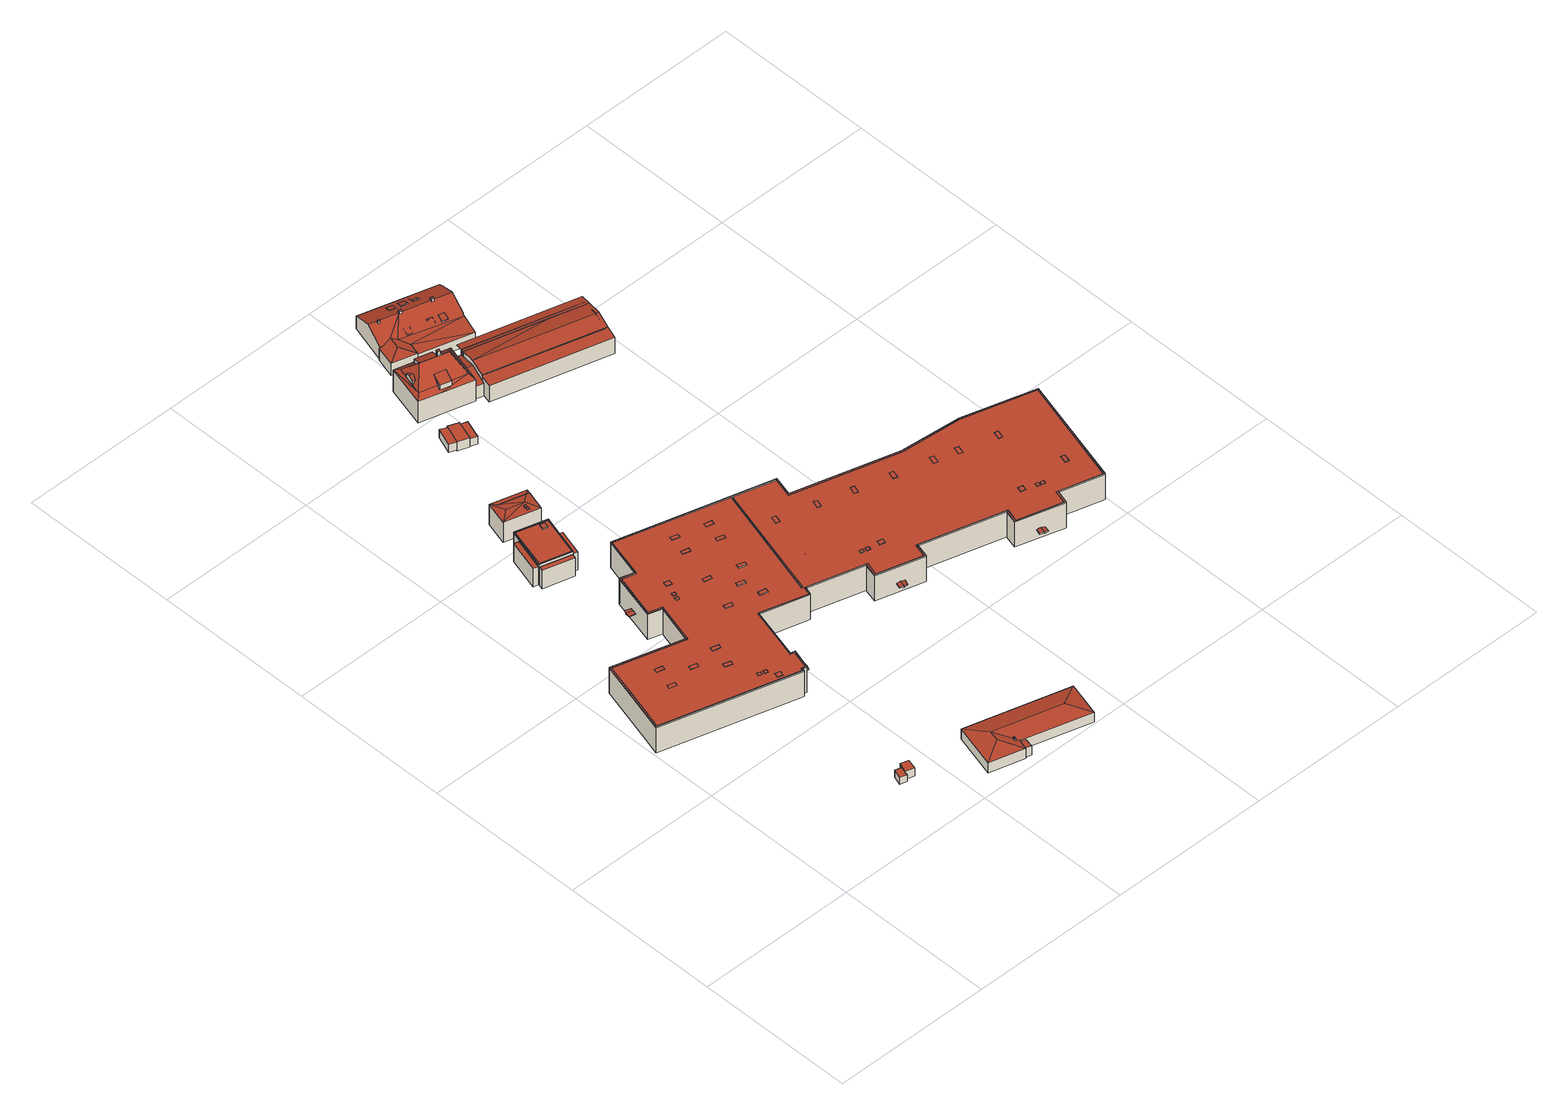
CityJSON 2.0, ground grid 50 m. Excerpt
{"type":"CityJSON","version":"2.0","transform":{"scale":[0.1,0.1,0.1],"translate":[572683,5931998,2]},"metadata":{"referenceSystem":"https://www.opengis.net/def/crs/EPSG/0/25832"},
"CityObjects":{
"building1":{"type":"Building","attributes":{"Grundfläche 2D":"6.323814","Grundhöhe NN":"3.798"},"geometry":[{"type":"Solid","lod":"3","boundaries":[[[[0,1,2,3]],[[1,0,4,5]],[[2,1,5,6]],[[3,2,6,7]],[[0,3,7,4]],[[5,4,7,6]]]],"semantics":{"surfaces":[{"type":"RoofSurface"},{"type":"WallSurface"},{"type":"GroundSurface"}],"values":[[0,1,1,1,1,2]]}}]},
"building2":{"type":"Building","attributes":{"Grundfläche 2D":"8.445309","Grundhöhe NN":"3.798"},"geometry":[{"type":"Solid","lod":"3","boundaries":[[[[8,9,10,11]],[[9,8,12,13]],[[10,9,13,14]],[[11,10,14,15]],[[8,11,15,12]],[[13,12,15,14]]]],"semantics":{"surfaces":[{"type":"RoofSurface"},{"type":"WallSurface"},{"type":"GroundSurface"}],"values":[[0,1,1,1,1,2]]}}]},
"building3":{"type":"Building","attributes":{"Grundfläche 2D":"15.806526","Grundhöhe NN":"2.629"},"geometry":[{"type":"Solid","lod":"3","boundaries":[[[[16,17,18,19]],[[20,21,19,18]],[[21,22,16,19]],[[22,23,17,16]],[[23,20,18,17]],[[23,22,21,20]]]],"semantics":{"surfaces":[{"type":"RoofSurface"},{"type":"WallSurface"},{"type":"GroundSurface"}],"values":[[0,1,1,1,1,2]]}}]},
"building4":{"type":"Building","attributes":{"Grundfläche 2D":"13.970605","Grundhöhe NN":"2.629"},"geometry":[{"type":"Solid","lod":"3","boundaries":[[[[24,25,26,27]],[[28,29,27,26]],[[29,30,24,27]],[[30,31,25,24]],[[31,28,26,25]],[[31,30,29,28]]]],"semantics":{"surfaces":[{"type":"RoofSurface"},{"type":"WallSurface"},{"type":"GroundSurface"}],"values":[[0,1,1,1,1,2]]}}]},
"building5":{"type":"Building","attributes":{"Grundfläche 2D":"136.330965","Grundhöhe NN":"2.928"},"children":["building5-1","building5-2","building5-3"],"geometry":[{"type":"Solid","lod":"3","boundaries":[[[[32,33,34,35,36,37,38,39]],[[40,32,39,38,41,42]],[[43,44,35,34,33,32,40,45]],[[46,37,36,35,44,47]],[[38,37,46,41]],[[46,47,44,43,45,40,42,41]]]],"semantics":{"surfaces":[{"type":"RoofSurface"},{"type":"WallSurface"},{"type":"GroundSurface"}],"values":[[0,1,1,1,1,2]]}}]},
"building5-1":{"type":"BuildingInstallation","parents":["building5"],"geometry":[{"type":"MultiSurface","lod":"3","boundaries":[[[48,49,50,51,52,53,54,55,56,57,58]],[[54,53,59,60]],[[60,61,55,54]],[[56,55,61,62]],[[32,33,34,35,49,48,58,57]],[[35,36,37,51,50,49]],[[37,38,52,51]]],"semantics":{"surfaces":[{"type":"RoofSurface"},{"type":"WallSurface"}],"values":[0,1,1,1,1,1,1]}}]},
"building5-2":{"type":"BuildingInstallation","parents":["building5"],"geometry":[{"type":"MultiSurface","lod":"3","boundaries":[[[52,63,57,56,53]],[[38,39,32,57,63,52]],[[62,59,53,56]]],"semantics":{"surfaces":[{"type":"RoofSurface"},{"type":"WallSurface"}],"values":[0,1,1]}}]},
"building5-3":{"type":"BuildingInstallation","parents":["building5"],"geometry":[{"type":"MultiSurface","lod":"3","boundaries":[[[64,65,66,67]],[[67,66,68,69]],[[64,67,69,70]],[[65,64,70,71]],[[66,65,71,68]]],"semantics":{"surfaces":[{"type":"RoofSurface"},{"type":"WallSurface"}],"values":[0,1,1,1,1]}}]},
"building6":{"type":"Building","attributes":{"Grundfläche 2D":"12.395200","Grundhöhe NN":"2.629"},"geometry":[{"type":"Solid","lod":"3","boundaries":[[[[72,73,74,75]],[[76,77,75,74]],[[77,78,72,75]],[[78,79,73,72]],[[79,76,74,73]],[[79,78,77,76]]]],"semantics":{"surfaces":[{"type":"RoofSurface"},{"type":"WallSurface"},{"type":"GroundSurface"}],"values":[[0,1,1,1,1,2]]}}]},
"building7":{"type":"Building","attributes":{"Grundfläche 2D":"408.076088","Grundhöhe NN":"3.431"},"children":["building7-1"],"geometry":[{"type":"Solid","lod":"3","boundaries":[[[[80,81,82,83,84,85]],[[83,82,86]],[[84,87,88,89,81,80,85]],[[90,89,88]],[[90,91,81,89]],[[86,82,81,91]],[[92,93,94,95]],[[93,92,96,97]],[[94,93,97,98]],[[95,84,83,99,96,92]],[[100,88,87,84,95,94,98]],[[90,88,100,101]],[[91,90,101,102]],[[86,91,102,103]],[[83,86,103,99]],[[100,98,97,96,99,103,102,101]]]],"semantics":{"surfaces":[{"type":"RoofSurface"},{"type":"WallSurface"},{"type":"GroundSurface"}],"values":[[0,0,0,0,0,0,0,1,1,1,1,1,1,1,1,2]]}}]},
"building7-1":{"type":"BuildingInstallation","parents":["building7"],"geometry":[{"type":"MultiSurface","lod":"3","boundaries":[[[104,105,106,107,108,109]],[[110,80,105,104]],[[107,106,105,80,111,112]],[[109,108,107,112,113,114]],[[85,110,104,109,114]]],"semantics":{"surfaces":[{"type":"RoofSurface"},{"type":"WallSurface"}],"values":[0,1,1,1,1]}}]},
"building8":{"type":"Building","attributes":{"Grundfläche 2D":"70.908467","Grundhöhe NN":"2.928"},"children":["building8-1","building8-2"],"geometry":[{"type":"Solid","lod":"3","boundaries":[[[[115,116,117,118,119,120]],[[116,115,121]],[[117,121,122]],[[117,116,121]],[[123,124,117,122,125]],[[117,124,118]],[[120,119,126,127]],[[115,120,127,128]],[[121,115,128,129]],[[122,121,129,130]],[[125,122,130,131]],[[126,119,118,124,123,125,131,132]],[[127,126,132,131,130,129,128]]]],"semantics":{"surfaces":[{"type":"RoofSurface"},{"type":"WallSurface"},{"type":"GroundSurface"}],"values":[[0,0,0,0,0,0,1,1,1,1,1,1,2]]}}]},
"building8-1":{"type":"BuildingInstallation","parents":["building8"],"geometry":[{"type":"MultiSurface","lod":"3","boundaries":[[[133,134,135,136]],[[136,135,137,138]],[[133,136,138,139]],[[134,133,139,140]],[[135,134,140,137]]],"semantics":{"surfaces":[{"type":"RoofSurface"},{"type":"WallSurface"}],"values":[0,1,1,1,1]}}]},
"building8-2":{"type":"BuildingInstallation","parents":["building8"],"geometry":[{"type":"MultiSurface","lod":"3","boundaries":[[[141,142,143,144]],[[141,144,145,146]],[[144,143,147,145]],[[142,141,146,148]],[[143,142,148,147]]],"semantics":{"surfaces":[{"type":"RoofSurface"},{"type":"WallSurface"}],"values":[0,1,1,1,1]}}]},
"building9":{"type":"Building","attributes":{"Grundfläche 2D":"14.144228","Grundhöhe NN":"2.928"},"geometry":[{"type":"Solid","lod":"3","boundaries":[[[[149,120,119,118,124]],[[149,124,123,125]],[[118,123,124]],[[125,123,118,119,126,131]],[[149,125,131,150]],[[120,149,150,127]],[[119,120,127,126]],[[150,131,126,127]]]],"semantics":{"surfaces":[{"type":"RoofSurface"},{"type":"WallSurface"},{"type":"GroundSurface"}],"values":[[0,0,0,1,1,1,1,2]]}}]},
"building10":{"type":"Building","attributes":{"Grundfläche 2D":"13.737098","Grundhöhe NN":"3.421"},"geometry":[{"type":"Solid","lod":"3","boundaries":[[[[151,152,153,154]],[[155,156,154,153]],[[156,157,151,154]],[[157,158,152,151]],[[158,155,153,152]],[[158,157,156,155]]]],"semantics":{"surfaces":[{"type":"RoofSurface"},{"type":"WallSurface"},{"type":"GroundSurface"}],"values":[[0,1,1,1,1,2]]}}]},
"building11":{"type":"Building","attributes":{"Grundfläche 2D":"22.453738","Grundhöhe NN":"3.337"},"geometry":[{"type":"Solid","lod":"3","boundaries":[[[[159,160,161,162,163]],[[160,159,164,165]],[[161,160,165,166]],[[162,161,166,167]],[[159,163,162,167,168,164]],[[167,166,165,164,168]]]],"semantics":{"surfaces":[{"type":"RoofSurface"},{"type":"WallSurface"},{"type":"GroundSurface"}],"values":[[0,1,1,1,1,2]]}}]},
"building12":{"type":"Building","attributes":{"Grundfläche 2D":"13.658243","Grundhöhe NN":"3.326"},"geometry":[{"type":"Solid","lod":"3","boundaries":[[[[169,170,171,172]],[[173,168,172,171]],[[168,174,169,172]],[[174,175,170,169]],[[175,173,171,170]],[[175,174,168,173]]]],"semantics":{"surfaces":[{"type":"RoofSurface"},{"type":"WallSurface"},{"type":"GroundSurface"}],"values":[[0,1,1,1,1,2]]}}]},
"building13":{"type":"Building","attributes":{"Grundfläche 2D":"5846.306649","Grundhöhe NN":"2.928"},"children":["building13-1","building13-2","building13-3","building13-4","building13-5","building13-6","building13-7","building13-8","building13-9","building13-10","building13-11","building13-12","building13-13","building13-14","building13-15","building13-16","building13-17","building13-18","building13-19","building13-20","building13-21","building13-22","building13-23","building13-24","building13-25","building13-26","building13-27","building13-28","building13-29","building13-30","building13-31","building13-32","building13-33","building13-34","building13-35","building13-36","building13-37","building13-38","building13-39","building13-40","building13-41"],"geometry":[{"type":"Solid","lod":"3","boundaries":[[[[176,177,178,179]],[[178,180,181,182]],[[182,179,178]],[[183,184,181,180]],[[185,186,183]],[[186,184,183]],[[187,188,184,186]],[[187,189,190,191,192,193,194,195,188]],[[191,196,197,192]],[[198,197,196]],[[199,197,198]],[[200,179,182]],[[201,202,203,204]],[[205,206,207,208,209,210,211,212,213,214,215,216,217,218,219,220,221,222,223,224,225,226,227,199,198,228,229,230,231,232,233,234,235,236,237,238,239,240,241,242,243,244,245,246,247,248,249,250,251,252,253]],[[254,255,256,257,258,259,260,261,262,263,264,265,266,267,268,269,270,271,272,273,274,275,276,277,278,279,280,281,282,283,284],[285,286,287,288]],[[178,177,270,269]],[[180,178,269,268]],[[268,267,185,183,180]],[[185,267,266,187,186]],[[189,187,266,265,191,190]],[[196,191,265,264]],[[198,196,264,263]],[[289,290,197,199]],[[290,291,192,197]],[[194,193,192,291,292,188,195]],[[292,293,184,188]],[[293,294,181,184]],[[181,294,295,200,182]],[[200,295,296,176,179]],[[204,203,288,287]],[[201,204,287,286]],[[286,285,202,201]],[[285,288,203,202]],[[297,298,223,222]],[[298,299,224,223]],[[299,300,225,224]],[[300,301,226,225]],[[301,302,227,226]],[[302,289,199,227]],[[263,262,228,198]],[[229,228,262,261]],[[230,229,261,260]],[[231,230,260,259]],[[232,231,259,258]],[[233,232,258,257]],[[257,256,234,233]],[[256,255,235,234]],[[255,254,236,235]],[[237,236,254,284]],[[238,237,284,283]],[[239,238,283,282]],[[282,281,240,239]],[[281,280,241,240]],[[280,279,242,241]],[[243,242,279,278]],[[244,243,278,277]],[[245,244,277,276]],[[246,245,276,275]],[[275,274,247,246]],[[248,247,274,273]],[[249,248,273,272]],[[250,249,272,271]],[[270,177,251,250,271]],[[177,176,252,251]],[[296,303,253,252,176]],[[303,304,205,253]],[[304,305,206,205]],[[305,306,207,206]],[[306,307,208,207]],[[307,308,209,208]],[[308,309,210,209]],[[309,310,211,210]],[[310,311,212,211]],[[311,312,213,212]],[[312,313,214,213]],[[313,314,215,214]],[[314,315,316,217,216,215]],[[316,317,218,217]],[[317,318,219,218]],[[318,319,220,219]],[[319,320,221,220]],[[320,297,222,221]],[[320,319,321,322]],[[297,320,322,323]],[[319,318,324,321]],[[298,297,323,325]],[[299,298,325,326]],[[300,299,326,327]],[[301,300,327,328]],[[302,301,328,329]],[[289,302,329,330]],[[290,289,330,331]],[[291,290,331,332]],[[292,291,332,333]],[[293,292,333,334]],[[294,293,334,335]],[[295,294,335,336]],[[337,303,296,295,336,338]],[[304,303,337,339]],[[305,304,339,340]],[[306,305,340,341]],[[306,341,342,307]],[[308,307,342,343]],[[309,308,343,344]],[[310,309,344,345]],[[311,310,345,346]],[[312,311,346,347]],[[313,312,347,348]],[[314,313,348,349]],[[350,316,315,314,349,351]],[[317,316,350,352]],[[318,317,352,324]],[[349,348,347,346,345,344,343,342,341,340,339,337,338,336,335,334,333,332,331,330,329,328,327,326,325,323,322,321,324,352,350,351]]]],"semantics":{"surfaces":[{"type":"RoofSurface"},{"type":"WallSurface"},{"type":"GroundSurface"}],"values":[[0,0,0,0,0,0,0,0,0,0,0,0,0,0,0,1,1,1,1,1,1,1,1,1,1,1,1,1,1,1,1,1,1,1,1,1,1,1,1,1,1,1,1,1,1,1,1,1,1,1,1,1,1,1,1,1,1,1,1,1,1,1,1,1,1,1,1,1,1,1,1,1,1,1,1,1,1,1,1,1,1,1,1,1,1,1,1,1,1,1,1,1,1,1,1,1,1,1,1,1,1,1,1,1,1,1,1,1,1,1,1,1,2]]}}]},
"building13-1":{"type":"BuildingInstallation","parents":["building13"],"geometry":[{"type":"MultiSurface","lod":"3","boundaries":[[[353,354,355,356]],[[356,355,357,358]],[[353,356,358,359]],[[354,353,359,360]],[[355,354,360,357]]],"semantics":{"surfaces":[{"type":"RoofSurface"},{"type":"WallSurface"}],"values":[0,1,1,1,1]}}]},
"building13-2":{"type":"BuildingInstallation","parents":["building13"],"geometry":[{"type":"MultiSurface","lod":"3","boundaries":[[[361,362,363,364]],[[364,363,365,366]],[[361,364,366,367]],[[362,361,367,368]],[[363,362,368,365]]],"semantics":{"surfaces":[{"type":"RoofSurface"},{"type":"WallSurface"}],"values":[0,1,1,1,1]}}]},
"building13-3":{"type":"BuildingInstallation","parents":["building13"],"geometry":[{"type":"MultiSurface","lod":"3","boundaries":[[[369,370,371,372]],[[372,371,373,374]],[[369,372,374,375]],[[370,369,375,376]],[[371,370,376,373]]],"semantics":{"surfaces":[{"type":"RoofSurface"},{"type":"WallSurface"}],"values":[0,1,1,1,1]}}]},
"building13-4":{"type":"BuildingInstallation","parents":["building13"],"geometry":[{"type":"MultiSurface","lod":"3","boundaries":[[[377,378,379,380]],[[381,382,380,379]],[[377,380,382,383]],[[383,384,378,377]],[[379,378,384,381]]],"semantics":{"surfaces":[{"type":"RoofSurface"},{"type":"WallSurface"}],"values":[0,1,1,1,1]}}]},
"building13-5":{"type":"BuildingInstallation","parents":["building13"],"geometry":[{"type":"MultiSurface","lod":"3","boundaries":[[[385,386,387,388]],[[389,390,388,387]],[[390,391,385,388]],[[386,385,391,392]],[[387,386,392,389]]],"semantics":{"surfaces":[{"type":"RoofSurface"},{"type":"WallSurface"}],"values":[0,1,1,1,1]}}]},
"building13-6":{"type":"BuildingInstallation","parents":["building13"],"geometry":[{"type":"MultiSurface","lod":"3","boundaries":[[[393,394,395,396]],[[396,395,397,398]],[[393,396,398,399]],[[394,393,399,400]],[[395,394,400,397]]],"semantics":{"surfaces":[{"type":"RoofSurface"},{"type":"WallSurface"}],"values":[0,1,1,1,1]}}]},
"building13-7":{"type":"BuildingInstallation","parents":["building13"],"geometry":[{"type":"MultiSurface","lod":"3","boundaries":[[[401,402,403,404]],[[404,403,405,406]],[[401,404,406,407]],[[402,401,407,408]],[[403,402,408,405]]],"semantics":{"surfaces":[{"type":"RoofSurface"},{"type":"WallSurface"}],"values":[0,1,1,1,1]}}]},
"building13-8":{"type":"BuildingInstallation","parents":["building13"],"geometry":[{"type":"MultiSurface","lod":"3","boundaries":[[[409,410,411,412]],[[412,411,413,414]],[[409,412,414,415]],[[410,409,415,416]],[[411,410,416,413]]],"semantics":{"surfaces":[{"type":"RoofSurface"},{"type":"WallSurface"}],"values":[0,1,1,1,1]}}]},
"building13-9":{"type":"BuildingInstallation","parents":["building13"],"geometry":[{"type":"MultiSurface","lod":"3","boundaries":[[[417,418,419,420]],[[420,419,421,422]],[[417,420,422,423]],[[418,417,423,424]],[[419,418,424,421]]],"semantics":{"surfaces":[{"type":"RoofSurface"},{"type":"WallSurface"}],"values":[0,1,1,1,1]}}]},
"building13-10":{"type":"BuildingInstallation","parents":["building13"],"geometry":[{"type":"MultiSurface","lod":"3","boundaries":[[[425,426,427,428]],[[429,430,428,427]],[[425,428,430,431]],[[431,432,426,425]],[[427,426,432,429]]],"semantics":{"surfaces":[{"type":"RoofSurface"},{"type":"WallSurface"}],"values":[0,1,1,1,1]}}]},
"building13-11":{"type":"BuildingInstallation","parents":["building13"],"geometry":[{"type":"MultiSurface","lod":"3","boundaries":[[[433,434,435,436]],[[436,435,437,438]],[[433,436,438,439]],[[434,433,439,440]],[[435,434,440,437]]],"semantics":{"surfaces":[{"type":"RoofSurface"},{"type":"WallSurface"}],"values":[0,1,1,1,1]}}]},
"building13-12":{"type":"BuildingInstallation","parents":["building13"],"geometry":[{"type":"MultiSurface","lod":"3","boundaries":[[[441,442,443,444]],[[444,443,445,446]],[[441,444,446,447]],[[442,441,447,448]],[[443,442,448,445]]],"semantics":{"surfaces":[{"type":"RoofSurface"},{"type":"WallSurface"}],"values":[0,1,1,1,1]}}]},
"building13-13":{"type":"BuildingInstallation","parents":["building13"],"geometry":[{"type":"MultiSurface","lod":"3","boundaries":[[[449,450,451,452]],[[453,454,452,451]],[[449,452,454,455]],[[450,449,455,456]],[[456,453,451,450]]],"semantics":{"surfaces":[{"type":"RoofSurface"},{"type":"WallSurface"}],"values":[0,1,1,1,1]}}]},
"building13-14":{"type":"BuildingInstallation","parents":["building13"],"geometry":[{"type":"MultiSurface","lod":"3","boundaries":[[[457,458,459,460]],[[461,462,460,459]],[[457,460,462,463]],[[463,464,458,457]],[[459,458,464,461]]],"semantics":{"surfaces":[{"type":"RoofSurface"},{"type":"WallSurface"}],"values":[0,1,1,1,1]}}]},
"building13-15":{"type":"BuildingInstallation","parents":["building13"],"geometry":[{"type":"MultiSurface","lod":"3","boundaries":[[[465,466,467,468]],[[468,467,469,470]],[[465,468,470,471]],[[466,465,471,472]],[[467,466,472,469]]],"semantics":{"surfaces":[{"type":"RoofSurface"},{"type":"WallSurface"}],"values":[0,1,1,1,1]}}]},
"building13-16":{"type":"BuildingInstallation","parents":["building13"],"geometry":[{"type":"MultiSurface","lod":"3","boundaries":[[[473,474,475,476]],[[476,475,477,478]],[[473,476,478,479]],[[474,473,479,480]],[[475,474,480,477]]],"semantics":{"surfaces":[{"type":"RoofSurface"},{"type":"WallSurface"}],"values":[0,1,1,1,1]}}]},
"building13-17":{"type":"BuildingInstallation","parents":["building13"],"geometry":[{"type":"MultiSurface","lod":"3","boundaries":[[[481,482,483,484]],[[484,483,485,486]],[[481,484,486,487]],[[482,481,487,488]],[[483,482,488,485]]],"semantics":{"surfaces":[{"type":"RoofSurface"},{"type":"WallSurface"}],"values":[0,1,1,1,1]}}]},
"building13-18":{"type":"BuildingInstallation","parents":["building13"],"geometry":[{"type":"MultiSurface","lod":"3","boundaries":[[[489,490,491,492]],[[489,492,493,494]],[[492,491,495,493]],[[490,489,494,496]],[[491,490,496,495]]],"semantics":{"surfaces":[{"type":"RoofSurface"},{"type":"WallSurface"}],"values":[0,1,1,1,1]}}]},
"building13-19":{"type":"BuildingInstallation","parents":["building13"],"geometry":[{"type":"MultiSurface","lod":"3","boundaries":[[[497,498,499,500]],[[500,499,501,502]],[[497,500,502,503]],[[498,497,503,504]],[[499,498,504,501]]],"semantics":{"surfaces":[{"type":"RoofSurface"},{"type":"WallSurface"}],"values":[0,1,1,1,1]}}]},
"building13-20":{"type":"BuildingInstallation","parents":["building13"],"geometry":[{"type":"MultiSurface","lod":"3","boundaries":[[[505,506,507,508]],[[509,510,507,506]],[[510,511,508,507]],[[505,508,511,512]],[[506,505,512,509]]],"semantics":{"surfaces":[{"type":"RoofSurface"},{"type":"WallSurface"}],"values":[0,1,1,1,1]}}]},
"building13-21":{"type":"BuildingInstallation","parents":["building13"],"geometry":[{"type":"MultiSurface","lod":"3","boundaries":[[[513,514,515,516]],[[516,515,517,518]],[[513,516,518,519]],[[514,513,519,520]],[[515,514,520,517]]],"semantics":{"surfaces":[{"type":"RoofSurface"},{"type":"WallSurface"}],"values":[0,1,1,1,1]}}]},
"building13-22":{"type":"BuildingInstallation","parents":["building13"],"geometry":[{"type":"MultiSurface","lod":"3","boundaries":[[[521,522,523,524,525]],[[524,523,526,527]],[[528,521,525,524,527,529]],[[522,521,528,530]],[[523,522,530,526]]],"semantics":{"surfaces":[{"type":"RoofSurface"},{"type":"WallSurface"}],"values":[0,1,1,1,1]}}]},
"building13-23":{"type":"BuildingInstallation","parents":["building13"],"geometry":[{"type":"MultiSurface","lod":"3","boundaries":[[[531,532,533,534]]],"semantics":{"surfaces":[{"type":"RoofSurface"}],"values":[0]}}]},
"building13-24":{"type":"BuildingInstallation","parents":["building13"],"geometry":[{"type":"MultiSurface","lod":"3","boundaries":[[[535,536,537,538]],[[538,537,539,540]],[[535,538,540,541]],[[536,535,541,542]],[[537,536,542,539]]],"semantics":{"surfaces":[{"type":"RoofSurface"},{"type":"WallSurface"}],"values":[0,1,1,1,1]}}]},
"building13-25":{"type":"BuildingInstallation","parents":["building13"],"geometry":[{"type":"MultiSurface","lod":"3","boundaries":[[[543,544,545,546]],[[546,545,547,548]],[[543,546,548,549]],[[544,543,549,550]],[[545,544,550,547]]],"semantics":{"surfaces":[{"type":"RoofSurface"},{"type":"WallSurface"}],"values":[0,1,1,1,1]}}]},
"building13-26":{"type":"BuildingInstallation","parents":["building13"],"geometry":[{"type":"MultiSurface","lod":"3","boundaries":[[[551,552,553,554]],[[552,551,555,556]],[[553,552,556,557]],[[554,553,557,558]],[[551,554,558,555]]],"semantics":{"surfaces":[{"type":"RoofSurface"},{"type":"WallSurface"}],"values":[0,1,1,1,1]}}]},
"building13-27":{"type":"BuildingInstallation","parents":["building13"],"geometry":[{"type":"MultiSurface","lod":"3","boundaries":[[[559,560,561,562]],[[563,564,562,561]],[[564,565,559,562]],[[560,559,565,566]],[[561,560,566,563]]],"semantics":{"surfaces":[{"type":"RoofSurface"},{"type":"WallSurface"}],"values":[0,1,1,1,1]}}]},
"building13-28":{"type":"BuildingInstallation","parents":["building13"],"geometry":[{"type":"MultiSurface","lod":"3","boundaries":[[[567,568,569,570]],[[570,569,571,572]],[[567,570,572,573]],[[568,567,573,574]],[[569,568,574,571]]],"semantics":{"surfaces":[{"type":"RoofSurface"},{"type":"WallSurface"}],"values":[0,1,1,1,1]}}]},
"building13-29":{"type":"BuildingInstallation","parents":["building13"],"geometry":[{"type":"MultiSurface","lod":"3","boundaries":[[[575,576,577,578]]],"semantics":{"surfaces":[{"type":"RoofSurface"}],"values":[0]}}]},
"building13-30":{"type":"BuildingInstallation","parents":["building13"],"geometry":[{"type":"MultiSurface","lod":"3","boundaries":[[[579,580,581,582]],[[582,581,583,584]],[[579,582,584,585]],[[580,579,585,586]],[[581,580,586,583]]],"semantics":{"surfaces":[{"type":"RoofSurface"},{"type":"WallSurface"}],"values":[0,1,1,1,1]}}]},
"building13-31":{"type":"BuildingInstallation","parents":["building13"],"geometry":[{"type":"MultiSurface","lod":"3","boundaries":[[[587,588,589,590]],[[590,589,591,592]],[[587,590,592,593]],[[588,587,593,594]],[[589,588,594,591]]],"semantics":{"surfaces":[{"type":"RoofSurface"},{"type":"WallSurface"}],"values":[0,1,1,1,1]}}]},
"building13-32":{"type":"BuildingInstallation","parents":["building13"],"geometry":[{"type":"MultiSurface","lod":"3","boundaries":[[[595,596,597,598]],[[598,597,599,600]],[[595,598,600,601]],[[596,595,601,602]],[[597,596,602,599]]],"semantics":{"surfaces":[{"type":"RoofSurface"},{"type":"WallSurface"}],"values":[0,1,1,1,1]}}]},
"building13-33":{"type":"BuildingInstallation","parents":["building13"],"geometry":[{"type":"MultiSurface","lod":"3","boundaries":[[[603,604,605,606]],[[606,605,607,608]],[[604,603,609,610]],[[605,604,610,607]],[[603,606,608,609]]],"semantics":{"surfaces":[{"type":"RoofSurface"},{"type":"WallSurface"}],"values":[0,1,1,1,1]}}]},
"building13-34":{"type":"BuildingInstallation","parents":["building13"],"geometry":[{"type":"MultiSurface","lod":"3","boundaries":[[[611,612,613,614]]],"semantics":{"surfaces":[{"type":"RoofSurface"}],"values":[0]}}]},
"building13-35":{"type":"BuildingInstallation","parents":["building13"],"geometry":[{"type":"MultiSurface","lod":"3","boundaries":[[[615,616,617,618]],[[618,617,619,620]],[[615,618,620,621]],[[616,615,621,622]],[[617,616,622,619]]],"semantics":{"surfaces":[{"type":"RoofSurface"},{"type":"WallSurface"}],"values":[0,1,1,1,1]}}]},
"building13-36":{"type":"BuildingInstallation","parents":["building13"],"geometry":[{"type":"MultiSurface","lod":"3","boundaries":[[[623,624,625,626]],[[626,625,627,628]],[[623,626,628,629]],[[624,623,629,630]],[[625,624,630,627]]],"semantics":{"surfaces":[{"type":"RoofSurface"},{"type":"WallSurface"}],"values":[0,1,1,1,1]}}]},
"building13-37":{"type":"BuildingInstallation","parents":["building13"],"geometry":[{"type":"MultiSurface","lod":"3","boundaries":[[[631,632,633,634]],[[634,633,635,636]],[[636,637,631,634]],[[637,638,632,631]],[[633,632,638,635]]],"semantics":{"surfaces":[{"type":"RoofSurface"},{"type":"WallSurface"}],"values":[0,1,1,1,1]}}]},
"building13-38":{"type":"BuildingInstallation","parents":["building13"],"geometry":[{"type":"MultiSurface","lod":"3","boundaries":[[[639,640,641,642]],[[643,639,642,644]],[[642,641,645,646,644]],[[643,644,646,647]],[[639,643,647,648]],[[640,639,648,649]],[[641,640,649,645]],[[646,645,649,648,647]]],"semantics":{"surfaces":[{"type":"RoofSurface"},{"type":"WallSurface"},{"type":"OuterCeilingSurface"}],"values":[0,0,1,1,1,1,1,2]}}]},
"building13-39":{"type":"BuildingInstallation","parents":["building13"],"geometry":[{"type":"MultiSurface","lod":"3","boundaries":[[[650,651,652,653]],[[654,650,653,655]],[[653,652,656,657,655]],[[654,655,657,658]],[[650,654,658,659]],[[651,650,659,660]],[[652,651,660,656]],[[658,657,656,660,659]]],"semantics":{"surfaces":[{"type":"RoofSurface"},{"type":"WallSurface"},{"type":"OuterCeilingSurface"}],"values":[0,0,1,1,1,1,1,2]}}]},
"building13-40":{"type":"BuildingInstallation","parents":["building13"],"geometry":[{"type":"MultiSurface","lod":"3","boundaries":[[[661,662,663,664]],[[665,661,664,666]],[[664,663,667,668,666]],[[665,666,668,669]],[[661,665,669,670]],[[662,661,670,671]],[[663,662,671,667]],[[669,668,667,671,670]]],"semantics":{"surfaces":[{"type":"RoofSurface"},{"type":"WallSurface"},{"type":"OuterCeilingSurface"}],"values":[0,0,1,1,1,1,1,2]}}]},
"building13-41":{"type":"BuildingInstallation","parents":["building13"],"geometry":[{"type":"MultiSurface","lod":"3","boundaries":[[[672,673,674,675]],[[676,673,672,677]],[[675,674,678,679]],[[672,675,679,680]],[[677,672,680,681]],[[676,677,681,682]],[[674,673,676,682,678]],[[679,678,682,681,680]]],"semantics":{"surfaces":[{"type":"RoofSurface"},{"type":"WallSurface"},{"type":"OuterCeilingSurface"}],"values":[0,0,1,1,1,1,1,2]}}]},
"building14":{"type":"Building","attributes":{"Grundfläche 2D":"480.181792","Grundhöhe NN":"3.332"},"children":["building14-1","building14-2","building14-3","building14-4","building14-5","building14-6","building14-7","building14-8","building14-9"],"geometry":[{"type":"Solid","lod":"3","boundaries":[[[[683,684,685,686,687,688,689,690,691,692,693]],[[686,694,695,696,687]],[[697,698,699,696,695,700]],[[701,699,698]],[[701,702,699]],[[703,704,705]],[[704,706,705]],[[707,691,690,689,688,687,708,703,709]],[[708,704,703]],[[696,708,687]],[[704,708,696,699,702]],[[704,702,706]],[[695,694,700]],[[700,694,686,685,710,711]],[[697,700,711,712]],[[698,697,712,713]],[[701,698,713,714]],[[706,702,701,714,715]],[[705,706,715,716]],[[709,703,705,716,717]],[[707,709,717,718]],[[719,720,693,692,691,707,718,721]],[[683,693,720,722]],[[684,683,722,723]],[[685,684,723,710]],[[712,711,710,723,722,720,719,721,718,717,716,715,714,713]]]],"semantics":{"surfaces":[{"type":"RoofSurface"},{"type":"WallSurface"},{"type":"GroundSurface"}],"values":[[0,0,0,0,0,0,0,0,0,0,0,1,1,1,1,1,1,1,1,1,1,1,1,1,1,2]]}}]},
"building14-1":{"type":"BuildingInstallation","parents":["building14"],"geometry":[{"type":"MultiSurface","lod":"3","boundaries":[[[724,725,726,727]],[[727,726,728,729]],[[724,727,729,730]],[[725,724,730,731]],[[726,725,731,728]]],"semantics":{"surfaces":[{"type":"RoofSurface"},{"type":"WallSurface"}],"values":[0,1,1,1,1]}}]},
"building14-2":{"type":"BuildingInstallation","parents":["building14"],"geometry":[{"type":"MultiSurface","lod":"3","boundaries":[[[732,733,734,735,736]],[[733,737,689,738,734]],[[738,739,735,734]],[[739,690,740,732,736,735]],[[733,732,740,737]]],"semantics":{"surfaces":[{"type":"RoofSurface"},{"type":"WallSurface"}],"values":[0,1,1,1,1]}}]},
"building14-3":{"type":"BuildingInstallation","parents":["building14"],"geometry":[{"type":"MultiSurface","lod":"3","boundaries":[[[741,742,743,744]],[[743,745,744]],[[742,741,746]],[[743,742,746,745]]],"semantics":{"surfaces":[{"type":"RoofSurface"},{"type":"WallSurface"}],"values":[0,1,1,1]}}]},
"building14-4":{"type":"BuildingInstallation","parents":["building14"],"geometry":[{"type":"MultiSurface","lod":"3","boundaries":[[[747,748,749,750,751,752]],[[753,754,750,749]],[[751,750,754,755]],[[755,752,751]]],"semantics":{"surfaces":[{"type":"RoofSurface"},{"type":"WallSurface"}],"values":[0,1,1,1]}}]},
"building14-5":{"type":"BuildingInstallation","parents":["building14"],"geometry":[{"type":"MultiSurface","lod":"3","boundaries":[[[756,757,758,759]],[[760,756,759]],[[757,756,760,761]],[[757,761,758]]],"semantics":{"surfaces":[{"type":"RoofSurface"},{"type":"WallSurface"}],"values":[0,1,1,1]}}]},
"building14-6":{"type":"BuildingInstallation","parents":["building14"],"geometry":[{"type":"MultiSurface","lod":"3","boundaries":[[[762,763,764,765]],[[765,764,766,767]],[[762,765,767,768]],[[763,762,768,769]],[[764,763,769,766]]],"semantics":{"surfaces":[{"type":"RoofSurface"},{"type":"WallSurface"}],"values":[0,1,1,1,1]}}]},
"building14-7":{"type":"BuildingInstallation","parents":["building14"],"geometry":[{"type":"MultiSurface","lod":"3","boundaries":[[[770,771,772,773]],[[774,775,773,772]],[[770,773,775,776]],[[776,777,771,770]],[[772,771,777,774]]],"semantics":{"surfaces":[{"type":"RoofSurface"},{"type":"WallSurface"}],"values":[0,1,1,1,1]}}]},
"building14-8":{"type":"BuildingInstallation","parents":["building14"],"geometry":[{"type":"MultiSurface","lod":"3","boundaries":[[[778,779,780,781,782,783]],[[784,687,785,781,780,779]],[[782,781,785,786]],[[786,688,787,778,783,782]],[[779,778,787,784]]],"semantics":{"surfaces":[{"type":"RoofSurface"},{"type":"WallSurface"}],"values":[0,1,1,1,1]}}]},
"building14-9":{"type":"BuildingInstallation","parents":["building14"],"geometry":[{"type":"MultiSurface","lod":"3","boundaries":[[[788,789,790,791]],[[791,790,792,793]],[[788,791,793,794]],[[789,788,794,795]],[[790,789,795,792]]],"semantics":{"surfaces":[{"type":"RoofSurface"},{"type":"WallSurface"}],"values":[0,1,1,1,1]}}]},
"building15":{"type":"Building","attributes":{"Grundfläche 2D":"625.345574","Grundhöhe NN":"3.039"},"children":["building15-1","building15-2","building15-3"],"geometry":[{"type":"Solid","lod":"3","boundaries":[[[[796,797,798,799]],[[800,801,802,803,804]],[[805,806,807]],[[808,806,809,810,811]],[[808,811,810,807,806]],[[812,813,814,815,806,805]],[[812,816,817,813]],[[817,818,813]],[[810,819,820,821,822,823,824,825,826,827,807]],[[809,806,815,796,799,818,817,828]],[[829,819,810,809,828,825,824,801,800,804]],[[830,826,825,817,816]],[[828,817,825]],[[831,832,833,834,835,836,837]],[[838,836,835]],[[839,840,831,837,836,841,842]],[[843,844,845,846,847]],[[845,848,849,850,851,846]],[[798,813,818,799]],[[797,796,815,814]],[[814,813,798,797]],[[829,804,803,821,820,819]],[[802,801,824,823]],[[822,821,803,802,823]],[[805,807,852,853]],[[816,812,805,853,854]],[[845,844,855,856,826,830,816,854,857,848]],[[807,827,826,856,852]],[[835,834,858,859,847,838]],[[851,841,836,838,847,846]],[[841,851,860,861,842]],[[858,834,837,842,861]],[[849,848,857,862]],[[860,851,850,849,862,863]],[[847,859,864,843]],[[844,843,864,855]],[[855,864,859,858,861,860,863,862,857,854,853,852,856]],[[840,839,842,837,831]],[[837,834,833,832,831]]]],"semantics":{"surfaces":[{"type":"RoofSurface"},{"type":"WallSurface"},{"type":"GroundSurface"}],"values":[[0,0,0,0,0,0,0,0,0,0,0,0,0,0,0,0,0,0,1,1,1,1,1,1,1,1,1,1,1,1,1,1,1,1,1,1,2,0,0]]}}]},
"building15-1":{"type":"BuildingInstallation","parents":["building15"],"geometry":[{"type":"MultiSurface","lod":"3","boundaries":[[[865,866,867,868]],[[869,870,865,868]],[[870,871,866,865]],[[871,872,867,866]]],"semantics":{"surfaces":[{"type":"RoofSurface"},{"type":"WallSurface"}],"values":[0,1,1,1]}}]},
"building15-2":{"type":"BuildingInstallation","parents":["building15"],"geometry":[{"type":"MultiSurface","lod":"3","boundaries":[[[873,874,875,876]],[[877,878,875,874,879,880]],[[873,876,881,808]],[[878,877,880,811,882]],[[878,882,881,876,875]]],"semantics":{"surfaces":[{"type":"RoofSurface"},{"type":"WallSurface"}],"values":[0,0,1,1,1]}}]},
"building15-3":{"type":"BuildingInstallation","parents":["building15"],"geometry":[{"type":"MultiSurface","lod":"3","boundaries":[[[883,884,885,886]],[[887,884,883,867,872]],[[884,887,888,885]],[[869,868,886,885,888]],[[868,867,883,886]]],"semantics":{"surfaces":[{"type":"RoofSurface"},{"type":"WallSurface"}],"values":[0,1,1,1,1]}}]},
"building16":{"type":"Building","attributes":{"Grundfläche 2D":"135.195193","Grundhöhe NN":"3.056"},"geometry":[{"type":"Solid","lod":"3","boundaries":[[[[889,840,890,841,891,892]],[[841,890,840,893,894]],[[895,892,891,841,894,896]],[[889,892,895,897]],[[840,889,897,893]],[[896,894,893,897,895]]]],"semantics":{"surfaces":[{"type":"RoofSurface"},{"type":"WallSurface"},{"type":"GroundSurface"}],"values":[[0,1,1,1,1,2]]}}]},
"building17":{"type":"Building","attributes":{"Grundfläche 2D":"36.323846","Grundhöhe NN":"3.153"},"geometry":[{"type":"Solid","lod":"3","boundaries":[[[[898,838,834,833,832,899,900]],[[898,901,902,903]],[[838,898,903,904]],[[834,838,904,905]],[[901,834,905,902]],[[904,903,902,905]],[[900,899,832,833,834,901,898]]]],"semantics":{"surfaces":[{"type":"RoofSurface"},{"type":"WallSurface"},{"type":"GroundSurface"}],"values":[[0,1,1,1,1,2,0]]}}]}
},
"vertices":[
[391,176,42],[400,205,42],[381,211,42],[371,182,42],[391,176,18],[400,205,18],[381,211,18],[371,182,18],
[404,215,47],[394,185,47],[420,177,47],[429,208,47],[404,215,18],[394,185,18],[420,177,18],[429,208,18],
[212,1374,71],[226,1370,71],[255,1472,71],[240,1476,71],[255,1472,6],[240,1476,6],[212,1374,6],[226,1370,6],
[317,1327,71],[321,1341,71],[227,1367,71],[223,1353,71],[227,1367,6],[223,1353,6],[317,1327,6],[321,1341,6],
[226,1367,80],[227,1367,80],[321,1341,80],[322,1340,80],[323,1342,80],[359,1471,80],[262,1498,80],[226,1370,80],[226,1367,9],[262,1498,9],[226,1370,9],[321,1341,9],[322,1340,9],[227,1367,9],[359,1471,9],[323,1342,9],
[321,1341,82],[322,1340,82],[323,1342,82],[359,1471,82],[262,1498,82],[263,1496,82],[357,1469,82],[321,1343,82],[228,1369,82],[226,1367,82],[227,1367,82],[263,1496,80],[357,1469,80],[321,1343,80],[228,1369,80],
[226,1370,82],
[338,1451,84],[342,1466,84],[328,1470,84],[324,1455,84],[328,1470,80],[324,1455,80],[338,1451,80],[342,1466,80],
[360,1418,71],[345,1422,71],[323,1342,71],[337,1338,71],[323,1342,6],[337,1338,6],[360,1418,6],[345,1422,6],
[674,74,52],[644,127,60],[636,94,60],[674,27,49],[683,59,49],[676,70,51],[567,56,49],[700,54,49],[893,0,49],[854,68,60],[923,107,49],[605,195,49],[675,31,48],[693,26,46],[700,54,46],[683,59,48],[675,31,14],[693,26,14],[700,54,14],[674,27,14],[893,0,14],[923,107,14],[605,195,14],[567,56,14],
[677,74,58],[674,74,58],[672,67,58],[672,66,58],[673,66,58],[675,65,58],[677,74,52],[672,67,52],[672,66,52],[673,66,51],[675,65,51],
[289,1617,81],[304,1572,84],[358,1557,84],[305,1598,82],[302,1599,82],[292,1616,81],[268,1544,81],[376,1514,81],[386,1576,82],[383,1577,82],[393,1574,81],[302,1599,9],[292,1616,9],[289,1617,9],[268,1544,9],[376,1514,9],[393,1574,9],[386,1576,9],
[346,1540,84],[344,1533,84],[351,1531,84],[353,1538,84],[351,1531,82],[353,1538,83],[346,1540,83],[344,1533,82],
[346,1548,85],[344,1542,85],[351,1541,85],[353,1547,85],[353,1547,83],[346,1548,83],[351,1541,83],[344,1542,83],
[397,1587,81],[397,1587,9],
[396,1876,43],[418,1868,43],[438,1924,43],[417,1933,43],[438,1924,14],[417,1933,14],[396,1876,14],[418,1868,14],
[471,1914,45],[439,1926,45],[417,1866,45],[450,1854,45],[451,1855,45],[471,1914,13],[439,1926,13],[417,1866,13],[450,1854,13],[451,1855,13],
[472,1848,40],[492,1905,40],[471,1912,40],[451,1855,40],[471,1912,13],[472,1848,13],[492,1905,13],
[33,801,101],[37,800,101],[78,949,101],[74,950,101],[294,888,101],[292,893,101],[79,953,101],[329,1014,101],[327,1014,101],[330,1018,101],[328,1019,101],[288,1030,101],[285,1026,101],[307,1099,101],[311,1111,101],[327,1167,101],[325,1172,101],[308,1111,101],[305,1099,101],[302,1088,101],[369,1155,101],[368,1160,101],[403,1280,102],[402,1283,102],[75,954,101],[740,1182,102],[638,819,102],[641,818,102],[742,1181,102],[428,594,102],[430,603,102],[443,600,102],[461,662,102],[447,665,102],[491,827,102],[637,786,102],[644,811,102],[816,763,102],[805,720,102],[950,679,102],[951,682,102],[961,722,102],[1213,652,102],[1202,610,102],[1347,569,102],[1359,611,102],[1492,574,102],[1588,921,102],[1365,984,102],[1175,1001,102],[855,1091,102],[872,1152,102],[869,1150,102],[852,1088,102],[1175,998,102],[1365,981,102],[1585,919,102],[1489,577,102],[1355,614,102],[1343,572,102],[1206,611,102],[1218,652,102],[958,725,102],[946,683,102],[809,721,102],[821,763,102],[642,813,102],[635,788,102],[490,829,102],[445,663,102],[457,660,102],[441,603,102],[429,606,102],[427,597,102],[12,713,102],[37,800,102],[33,801,102],[8,710,102],[1206,611,99],[1343,572,99],[1355,614,99],[1489,577,99],[1585,919,99],[1365,981,99],[1175,998,99],[852,1088,99],[869,1150,99],[403,1280,99],[369,1155,99],[327,1167,99],[288,1030,99],[330,1018,99],[294,888,99],[78,949,99],[37,800,99],[12,713,99],[427,597,99],[429,606,99],[441,603,99],[457,660,99],[445,663,99],[490,829,99],[635,788,99],[642,813,99],[821,763,99],[809,721,99],[946,683,99],[958,725,99],[1218,652,99],[638,819,99],[740,1182,99],[742,1181,99],[641,818,99],[402,1283,99],[368,1160,99],[325,1172,99],[285,1026,99],[327,1014,99],[292,893,99],[75,954,99],[33,801,99],[1492,574,99],[1588,921,99],[1365,984,99],[1175,1001,99],[855,1091,99],[872,1152,99],[8,710,99],[428,594,99],[430,603,99],[443,600,99],[461,662,99],[447,665,99],[491,827,99],[637,786,99],[644,811,99],[816,763,99],[805,720,99],[950,679,99],[951,682,99],[961,722,99],[1213,652,99],[1202,610,99],[1347,569,99],[1359,611,99],[1347,569,9],[1359,611,9],[1492,574,9],[1202,610,9],[1588,921,9],[1365,984,9],[1175,1001,9],[855,1091,9],[872,1152,9],[402,1283,9],[368,1160,9],[325,1172,9],[285,1026,9],[327,1014,9],[292,893,9],[75,954,9],[8,710,9],[33,801,9],[428,594,9],[430,603,9],[443,600,9],[461,662,9],[447,665,9],[491,827,9],[637,786,9],[644,811,9],[816,763,9],[805,720,9],[950,679,9],[961,722,9],[951,682,9],[1213,652,9],
[245,796,100],[248,808,100],[225,814,100],[222,802,100],[225,814,99],[222,802,99],[245,796,99],[248,808,99],
[384,1009,100],[386,1019,100],[376,1021,100],[374,1011,100],[376,1021,99],[374,1011,99],[384,1009,99],[386,1019,99],
[565,868,102],[568,880,102],[544,886,102],[541,874,102],[544,886,99],[541,874,99],[565,868,99],[568,880,99],
[466,895,101],[469,907,101],[446,913,101],[443,902,101],[446,913,99],[443,902,99],[466,895,99],[469,907,99],
[881,1027,100],[874,1004,100],[885,1001,100],[892,1023,100],[885,1001,99],[892,1023,99],[881,1027,99],[874,1004,99],
[837,805,101],[847,802,101],[850,811,101],[840,814,101],[850,811,99],[840,814,99],[837,805,99],[847,802,99],
[606,1107,100],[603,1096,100],[627,1089,100],[630,1100,100],[627,1089,99],[630,1100,99],[606,1107,99],[603,1096,99],
[378,622,100],[383,636,100],[367,640,100],[363,626,100],[367,640,99],[363,626,99],[378,622,99],[383,636,99],
[893,792,101],[909,788,101],[913,802,101],[897,806,101],[913,802,99],[897,806,99],[893,792,99],[909,788,99],
[156,785,100],[159,797,100],[137,803,100],[134,791,100],[137,803,99],[134,791,99],[156,785,99],[159,797,99],
[1345,662,100],[1347,673,100],[1337,675,100],[1335,665,100],[1337,675,99],[1335,665,99],[1345,662,99],[1347,673,99],
[1210,935,100],[1203,911,100],[1215,907,100],[1222,931,100],[1215,907,99],[1222,931,99],[1210,935,99],[1203,911,99],
[175,850,100],[178,862,100],[155,868,100],[152,856,100],[155,868,99],[152,856,99],[175,850,99],[178,862,99],
[396,1081,100],[392,1067,100],[408,1062,100],[412,1077,100],[408,1062,99],[412,1077,99],[396,1081,99],[392,1067,99],
[477,1022,100],[474,1011,100],[497,1005,100],[500,1016,100],[497,1005,99],[500,1016,99],[477,1022,99],[474,1011,99],
[1306,676,100],[1310,692,100],[1295,696,100],[1291,680,100],[1295,696,99],[1291,680,99],[1306,676,99],[1310,692,99],
[575,996,102],[572,985,102],[595,978,102],[598,989,102],[595,978,99],[598,989,99],[575,996,99],[572,985,99],
[382,1039,100],[379,1029,100],[389,1026,100],[392,1036,100],[392,1036,99],[382,1039,99],[389,1026,99],[379,1029,99],
[764,1060,100],[757,1037,100],[769,1034,100],[775,1057,100],[769,1034,99],[775,1057,99],[764,1060,99],[757,1037,99],
[1362,668,100],[1352,671,100],[1349,661,100],[1359,658,100],[1352,671,99],[1349,661,99],[1359,658,99],[1362,668,99],
[986,998,100],[979,975,100],[990,971,100],[997,994,100],[990,971,99],[997,994,99],[986,998,99],[979,975,99],
[854,799,101],[864,797,101],[867,807,101],[857,810,101],[854,800,101],[867,807,99],[857,810,99],[854,799,99],[854,800,99],[864,797,99],
[720,907,99],[714,883,99],[725,879,99],[732,903,99],
[622,1165,100],[619,1152,100],[642,1147,100],[645,1159,100],[642,1147,99],[645,1159,99],[622,1165,99],[619,1152,99],
[1096,966,100],[1089,944,100],[1101,940,100],[1108,963,100],[1101,940,99],[1108,963,99],[1096,966,99],[1089,944,99],
[334,674,100],[331,663,100],[341,661,100],[344,671,100],[334,674,99],[331,663,99],[341,661,99],[344,671,99],
[333,806,101],[337,817,101],[313,824,101],[310,812,101],[313,824,99],[310,812,99],[333,806,99],[337,817,99],
[527,950,102],[524,939,102],[547,932,102],[550,943,102],[547,932,99],[550,943,99],[527,950,99],[524,939,99],
[1499,854,99],[1492,831,99],[1504,828,99],[1511,851,99],
[314,741,100],[317,753,100],[295,759,100],[291,748,100],[295,759,99],[291,748,99],[314,741,99],[317,753,99],
[1455,701,100],[1449,678,100],[1460,675,100],[1467,698,100],[1460,675,99],[1467,698,99],[1455,701,99],[1449,678,99],
[528,1116,100],[531,1128,100],[508,1133,100],[505,1122,100],[508,1133,99],[505,1122,99],[528,1116,99],[531,1128,99],
[351,669,100],[348,659,100],[358,656,100],[361,666,100],[358,656,99],[361,666,99],[351,669,99],[348,659,99],
[1476,773,99],[1469,750,99],[1481,747,99],[1487,770,99],
[1394,884,100],[1387,860,100],[1399,857,100],[1405,881,100],[1399,857,99],[1405,881,99],[1394,884,99],[1387,860,99],
[1281,915,100],[1274,891,100],[1286,888,100],[1292,911,100],[1286,888,99],[1292,911,99],[1281,915,99],[1274,891,99],
[524,1190,100],[521,1179,100],[544,1173,100],[547,1184,100],[544,1173,99],[547,1184,99],[524,1190,99],[521,1179,99],
[1269,568,47],[1281,568,44],[1286,586,44],[1275,589,47],[1258,575,44],[1263,592,44],[1286,586,42],[1263,592,42],[1258,575,42],[1269,568,42],[1281,568,42],
[870,678,47],[883,678,44],[889,697,44],[877,700,47],[860,685,44],[865,703,44],[889,697,42],[865,703,42],[860,685,42],[870,678,42],[883,678,42],
[484,641,48],[486,653,46],[460,660,46],[457,649,48],[479,631,46],[454,638,46],[460,660,44],[454,638,44],[479,631,44],[484,641,44],[486,653,44],
[285,1107,48],[305,1099,48],[308,1111,46],[292,1117,46],[302,1088,46],[284,1094,46],[308,1111,44],[292,1117,44],[285,1107,44],[284,1094,44],[302,1088,44],
[779,2298,61],[782,2306,58],[545,2372,58],[527,2308,85],[613,2284,85],[620,2282,85],[704,2259,85],[711,2257,85],[765,2242,85],[765,2243,85],[781,2297,61],[509,2246,58],[518,2244,58],[549,2249,63],[507,2247,55],[490,2185,55],[538,2212,63],[509,2246,56],[565,2164,55],[565,2166,55],[746,2178,57],[575,2201,55],[729,2120,50],[565,2166,50],[749,2186,60],[562,2233,60],[748,2187,60],[545,2372,13],[509,2246,13],[507,2247,13],[490,2185,13],[565,2164,13],[565,2166,13],[729,2120,13],[748,2187,13],[749,2186,13],[765,2243,13],[781,2297,13],[765,2242,13],[779,2298,13],[782,2306,13],
[610,2315,74],[630,2310,74],[635,2330,65],[615,2335,66],[635,2330,64],[615,2335,64],[610,2315,73],[630,2310,73],
[712,2260,93],[705,2262,93],[703,2255,93],[710,2253,93],[711,2257,93],[705,2262,84],[703,2255,83],[710,2253,83],[712,2260,84],
[671,2206,60],[676,2225,69],[658,2229,69],[653,2210,60],[658,2229,68],[676,2225,68],
[608,2242,68],[607,2244,69],[593,2247,69],[588,2228,61],[605,2224,61],[609,2242,68],[590,2239,65],[588,2228,60],[605,2224,60],
[678,2296,75],[695,2292,75],[700,2313,64],[683,2317,64],[678,2296,73],[695,2292,73],
[649,2327,65],[643,2306,75],[662,2301,75],[668,2322,65],[662,2301,73],[668,2322,64],[649,2327,64],[643,2306,73],
[553,2293,91],[555,2298,91],[550,2299,91],[549,2294,91],[550,2299,84],[549,2294,82],[553,2293,82],[555,2298,84],
[621,2285,93],[614,2287,93],[613,2284,93],[612,2280,93],[619,2278,93],[620,2282,93],[614,2287,84],[612,2280,84],[619,2278,84],[621,2285,84],
[705,2196,63],[710,2215,69],[692,2220,69],[687,2201,63],[692,2220,68],[687,2201,60],[705,2196,60],[710,2215,68],
[493,2032,121],[484,2001,108],[519,1991,108],[528,2023,121],[504,2088,119],[551,2074,119],[559,2105,106],[508,2119,106],[499,2089,119],[419,2012,87],[433,2025,99],[454,2141,87],[442,2057,99],[475,2066,148],[461,2121,99],[452,2090,99],[483,1994,87],[519,1991,92],[484,2001,92],[487,2011,99],[581,1967,87],[576,1987,99],[522,2001,99],[505,2109,99],[507,2117,93],[508,2119,92],[521,2115,92],[559,2105,92],[556,2095,99],[602,2082,99],[617,2096,87],[561,2112,87],[561,2042,148],[500,2091,118],[599,2032,87],[984,1926,86],[997,1974,76],[989,1976,76],[988,1976,76],[889,2004,76],[626,2024,86],[975,1928,86],[640,2073,75],[962,1879,75],[970,1877,75],[613,1976,76],[961,1879,75],[642,2082,55],[615,2089,55],[599,2032,69],[626,2024,69],[640,2073,57],[583,1975,55],[610,1967,55],[612,1975,57],[613,1976,57],[454,2141,10],[419,2012,10],[581,1967,10],[615,2089,10],[617,2096,10],[583,1975,10],[988,1976,10],[640,2073,10],[613,1976,10],[961,1879,10],[610,1967,10],[612,1975,10],[642,2082,10],
[545,2056,144],[548,2065,144],[545,2066,144],[542,2057,144],[542,2057,138],[545,2056,138],[548,2065,129],[545,2066,129],
[450,2055,112],[459,2070,119],[446,2074,119],[442,2057,112],[452,2090,112],[451,2090,112],[459,2071,119],[460,2088,112],[442,2057,98],[451,2090,97],
[545,2066,154],[538,2068,154],[535,2059,154],[542,2057,154],[538,2068,129],[535,2059,138],
[961,1842,68],[620,1974,76],[612,1975,75],[603,1940,68],[970,1877,11],[613,1976,11],[603,1940,11],[612,1975,11],[961,1842,11],
[642,2082,74],[1007,2010,68],[650,2108,68],[991,1987,73],[991,1987,12],[642,2082,12],[640,2073,12],[988,1976,12]
]}
